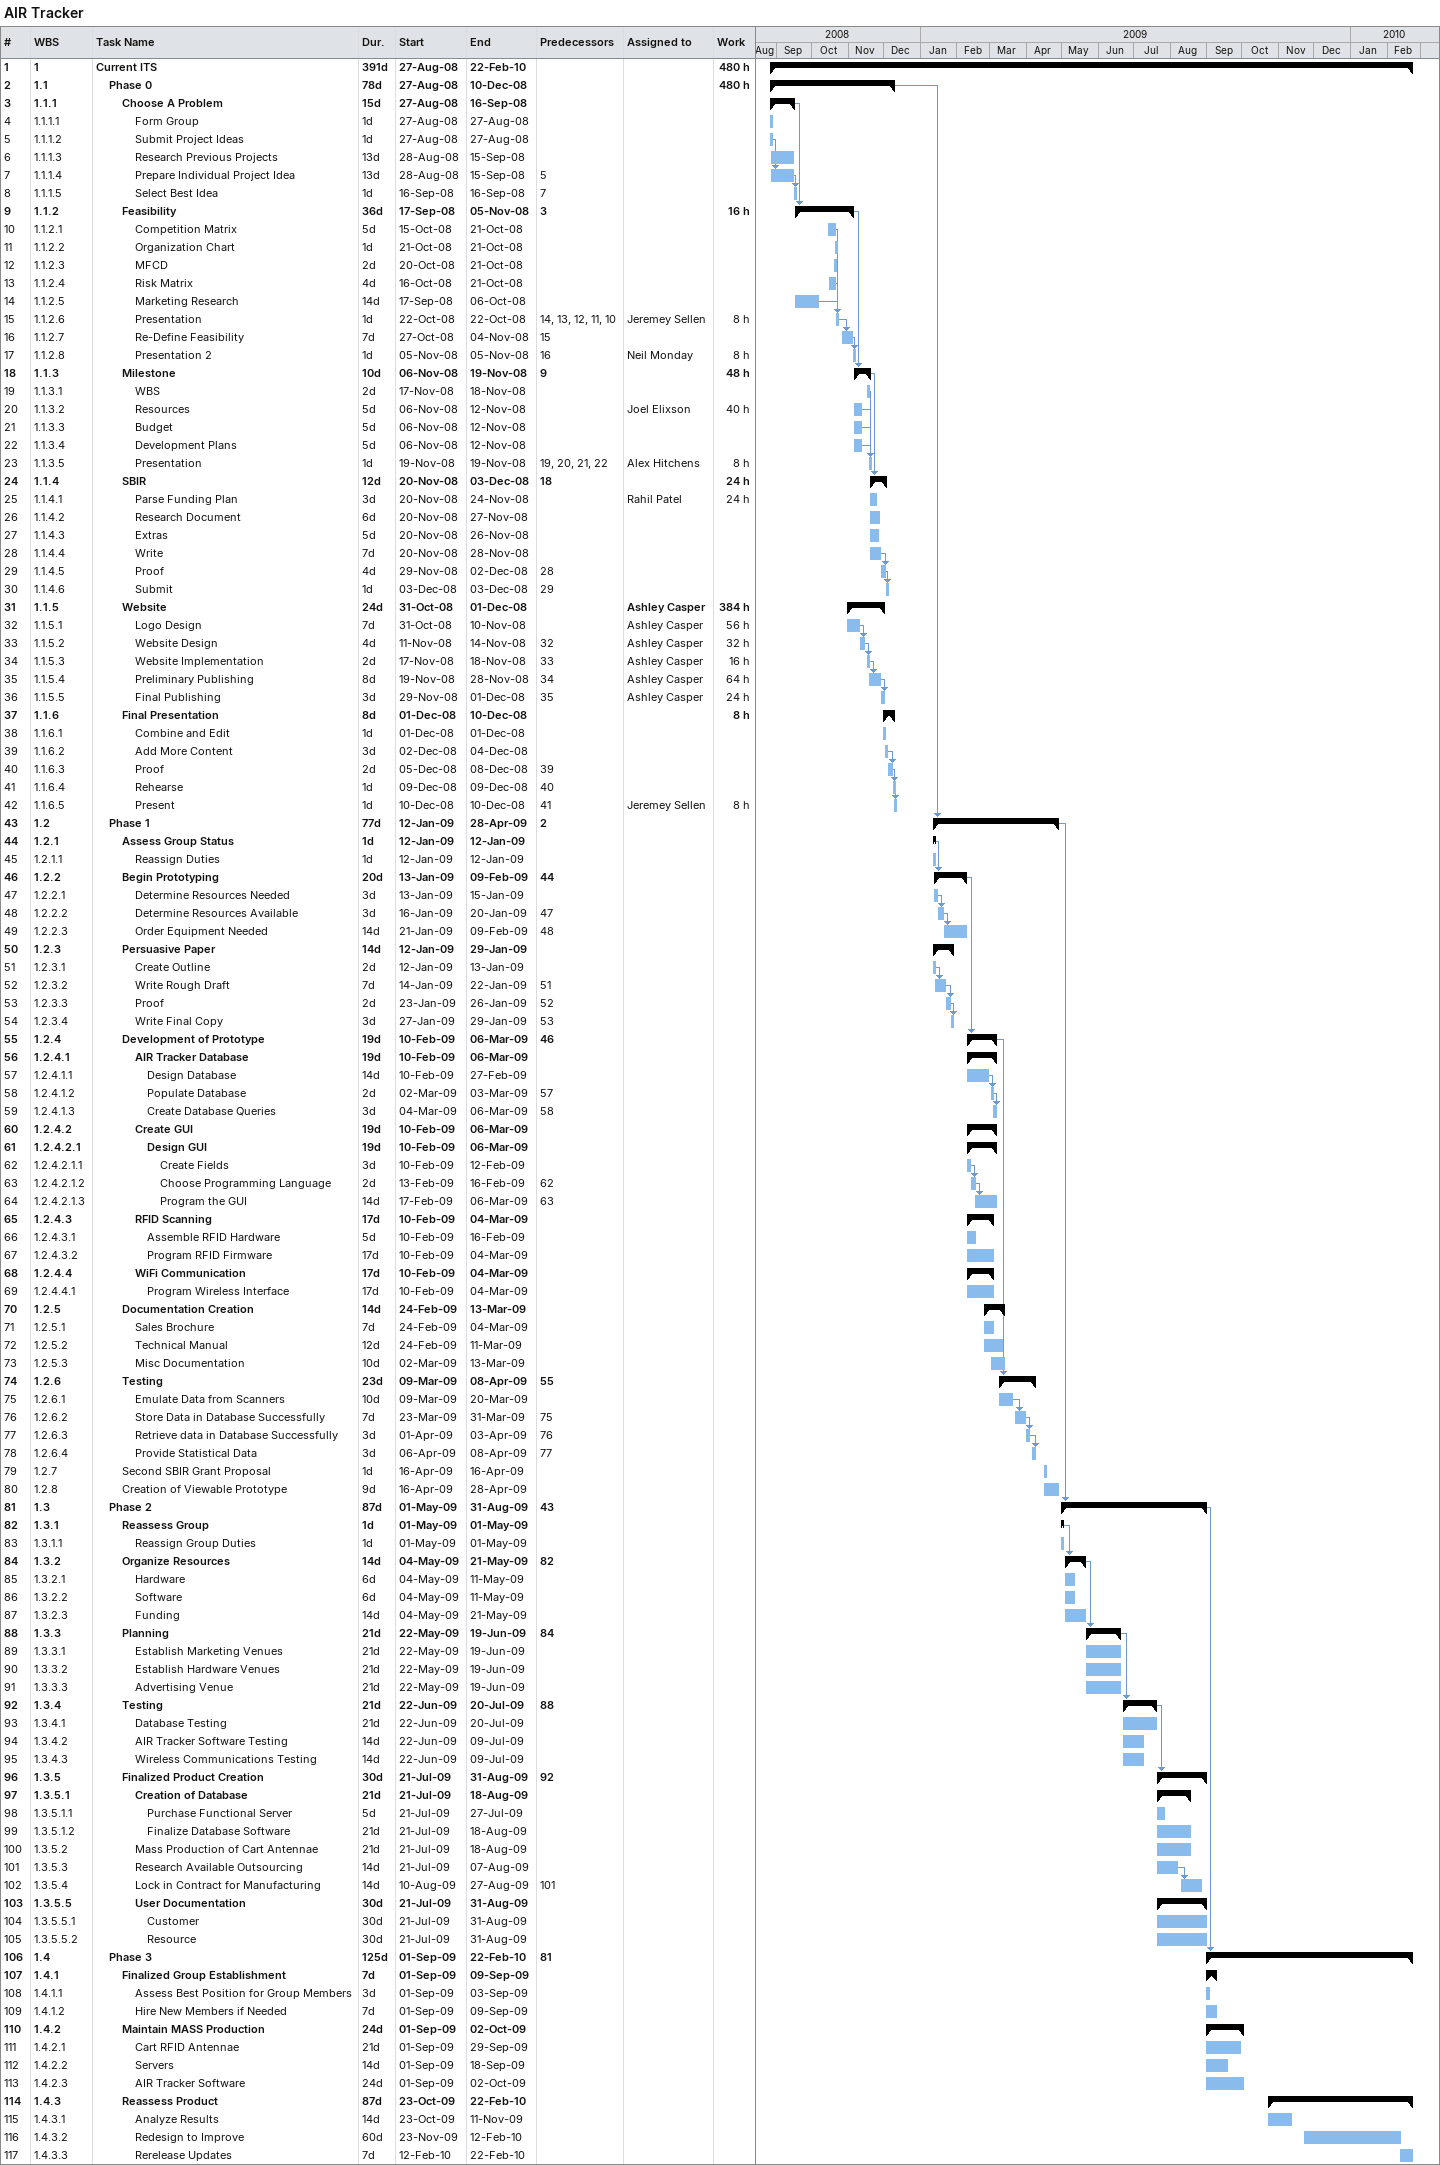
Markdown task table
AIR Tracker

| ID | WBS | Task | Duration | Start | Finish | Predecessors | Resources | Work (h) |
|---|---|---|---|---|---|---|---|---|
| 1 | 1 | **Current ITS** | 391d | 2008-08-27 | 2010-02-22 |  |  | 480 |
| 2 | 1.1 | **Phase 0** | 78d | 2008-08-27 | 2008-12-10 |  |  | 480 |
| 3 | 1.1.1 | **Choose A Problem** | 15d | 2008-08-27 | 2008-09-16 |  |  |  |
| 4 | 1.1.1.1 | Form Group | 1d | 2008-08-27 | 2008-08-27 |  |  |  |
| 5 | 1.1.1.2 | Submit Project Ideas | 1d | 2008-08-27 | 2008-08-27 |  |  |  |
| 6 | 1.1.1.3 | Research Previous Projects | 13d | 2008-08-28 | 2008-09-15 |  |  |  |
| 7 | 1.1.1.4 | Prepare Individual Project Idea | 13d | 2008-08-28 | 2008-09-15 | 5 |  |  |
| 8 | 1.1.1.5 | Select Best Idea | 1d | 2008-09-16 | 2008-09-16 | 7 |  |  |
| 9 | 1.1.2 | **Feasibility** | 36d | 2008-09-17 | 2008-11-05 | 3 |  | 16 |
| 10 | 1.1.2.1 | Competition Matrix | 5d | 2008-10-15 | 2008-10-21 |  |  |  |
| 11 | 1.1.2.2 | Organization Chart | 1d | 2008-10-21 | 2008-10-21 |  |  |  |
| 12 | 1.1.2.3 | MFCD | 2d | 2008-10-20 | 2008-10-21 |  |  |  |
| 13 | 1.1.2.4 | Risk Matrix | 4d | 2008-10-16 | 2008-10-21 |  |  |  |
| 14 | 1.1.2.5 | Marketing Research | 14d | 2008-09-17 | 2008-10-06 |  |  |  |
| 15 | 1.1.2.6 | Presentation | 1d | 2008-10-22 | 2008-10-22 | 14, 13, 12, 11, 10 | Jeremey Sellen | 8 |
| 16 | 1.1.2.7 | Re-Define Feasibility | 7d | 2008-10-27 | 2008-11-04 | 15 |  |  |
| 17 | 1.1.2.8 | Presentation 2 | 1d | 2008-11-05 | 2008-11-05 | 16 | Neil Monday | 8 |
| 18 | 1.1.3 | **Milestone** | 10d | 2008-11-06 | 2008-11-19 | 9 |  | 48 |
| 19 | 1.1.3.1 | WBS | 2d | 2008-11-17 | 2008-11-18 |  |  |  |
| 20 | 1.1.3.2 | Resources | 5d | 2008-11-06 | 2008-11-12 |  | Joel Elixson | 40 |
| 21 | 1.1.3.3 | Budget | 5d | 2008-11-06 | 2008-11-12 |  |  |  |
| 22 | 1.1.3.4 | Development Plans | 5d | 2008-11-06 | 2008-11-12 |  |  |  |
| 23 | 1.1.3.5 | Presentation | 1d | 2008-11-19 | 2008-11-19 | 19, 20, 21, 22 | Alex Hitchens | 8 |
| 24 | 1.1.4 | **SBIR** | 12d | 2008-11-20 | 2008-12-03 | 18 |  | 24 |
| 25 | 1.1.4.1 | Parse Funding Plan | 3d | 2008-11-20 | 2008-11-24 |  | Rahil Patel | 24 |
| 26 | 1.1.4.2 | Research Document | 6d | 2008-11-20 | 2008-11-27 |  |  |  |
| 27 | 1.1.4.3 | Extras | 5d | 2008-11-20 | 2008-11-26 |  |  |  |
| 28 | 1.1.4.4 | Write | 7d | 2008-11-20 | 2008-11-28 |  |  |  |
| 29 | 1.1.4.5 | Proof | 4d | 2008-11-29 | 2008-12-02 | 28 |  |  |
| 30 | 1.1.4.6 | Submit | 1d | 2008-12-03 | 2008-12-03 | 29 |  |  |
| 31 | 1.1.5 | **Website** | 24d | 2008-10-31 | 2008-12-01 |  | Ashley Casper | 384 |
| 32 | 1.1.5.1 | Logo Design | 7d | 2008-10-31 | 2008-11-10 |  | Ashley Casper | 56 |
| 33 | 1.1.5.2 | Website Design | 4d | 2008-11-11 | 2008-11-14 | 32 | Ashley Casper | 32 |
| 34 | 1.1.5.3 | Website Implementation | 2d | 2008-11-17 | 2008-11-18 | 33 | Ashley Casper | 16 |
| 35 | 1.1.5.4 | Preliminary Publishing | 8d | 2008-11-19 | 2008-11-28 | 34 | Ashley Casper | 64 |
| 36 | 1.1.5.5 | Final Publishing | 3d | 2008-11-29 | 2008-12-01 | 35 | Ashley Casper | 24 |
| 37 | 1.1.6 | **Final Presentation** | 8d | 2008-12-01 | 2008-12-10 |  |  | 8 |
| 38 | 1.1.6.1 | Combine and Edit | 1d | 2008-12-01 | 2008-12-01 |  |  |  |
| 39 | 1.1.6.2 | Add More Content | 3d | 2008-12-02 | 2008-12-04 |  |  |  |
| 40 | 1.1.6.3 | Proof | 2d | 2008-12-05 | 2008-12-08 | 39 |  |  |
| 41 | 1.1.6.4 | Rehearse | 1d | 2008-12-09 | 2008-12-09 | 40 |  |  |
| 42 | 1.1.6.5 | Present | 1d | 2008-12-10 | 2008-12-10 | 41 | Jeremey Sellen | 8 |
| 43 | 1.2 | **Phase 1** | 77d | 2009-01-12 | 2009-04-28 | 2 |  |  |
| 44 | 1.2.1 | **Assess Group Status** | 1d | 2009-01-12 | 2009-01-12 |  |  |  |
| 45 | 1.2.1.1 | Reassign Duties | 1d | 2009-01-12 | 2009-01-12 |  |  |  |
| 46 | 1.2.2 | **Begin Prototyping** | 20d | 2009-01-13 | 2009-02-09 | 44 |  |  |
| 47 | 1.2.2.1 | Determine Resources Needed | 3d | 2009-01-13 | 2009-01-15 |  |  |  |
| 48 | 1.2.2.2 | Determine Resources Available | 3d | 2009-01-16 | 2009-01-20 | 47 |  |  |
| 49 | 1.2.2.3 | Order Equipment Needed | 14d | 2009-01-21 | 2009-02-09 | 48 |  |  |
| 50 | 1.2.3 | **Persuasive Paper** | 14d | 2009-01-12 | 2009-01-29 |  |  |  |
| 51 | 1.2.3.1 | Create Outline | 2d | 2009-01-12 | 2009-01-13 |  |  |  |
| 52 | 1.2.3.2 | Write Rough Draft | 7d | 2009-01-14 | 2009-01-22 | 51 |  |  |
| 53 | 1.2.3.3 | Proof | 2d | 2009-01-23 | 2009-01-26 | 52 |  |  |
| 54 | 1.2.3.4 | Write Final Copy | 3d | 2009-01-27 | 2009-01-29 | 53 |  |  |
| 55 | 1.2.4 | **Development of Prototype** | 19d | 2009-02-10 | 2009-03-06 | 46 |  |  |
| 56 | 1.2.4.1 | **AIR Tracker Database** | 19d | 2009-02-10 | 2009-03-06 |  |  |  |
| 57 | 1.2.4.1.1 | Design Database | 14d | 2009-02-10 | 2009-02-27 |  |  |  |
| 58 | 1.2.4.1.2 | Populate Database | 2d | 2009-03-02 | 2009-03-03 | 57 |  |  |
| 59 | 1.2.4.1.3 | Create Database Queries | 3d | 2009-03-04 | 2009-03-06 | 58 |  |  |
| 60 | 1.2.4.2 | **Create GUI** | 19d | 2009-02-10 | 2009-03-06 |  |  |  |
| 61 | 1.2.4.2.1 | **Design GUI** | 19d | 2009-02-10 | 2009-03-06 |  |  |  |
| 62 | 1.2.4.2.1.1 | Create Fields | 3d | 2009-02-10 | 2009-02-12 |  |  |  |
| 63 | 1.2.4.2.1.2 | Choose Programming Language | 2d | 2009-02-13 | 2009-02-16 | 62 |  |  |
| 64 | 1.2.4.2.1.3 | Program the GUI | 14d | 2009-02-17 | 2009-03-06 | 63 |  |  |
| 65 | 1.2.4.3 | **RFID Scanning** | 17d | 2009-02-10 | 2009-03-04 |  |  |  |
| 66 | 1.2.4.3.1 | Assemble RFID Hardware | 5d | 2009-02-10 | 2009-02-16 |  |  |  |
| 67 | 1.2.4.3.2 | Program RFID Firmware | 17d | 2009-02-10 | 2009-03-04 |  |  |  |
| 68 | 1.2.4.4 | **WiFi Communication** | 17d | 2009-02-10 | 2009-03-04 |  |  |  |
| 69 | 1.2.4.4.1 | Program Wireless Interface | 17d | 2009-02-10 | 2009-03-04 |  |  |  |
| 70 | 1.2.5 | **Documentation Creation** | 14d | 2009-02-24 | 2009-03-13 |  |  |  |
| 71 | 1.2.5.1 | Sales Brochure | 7d | 2009-02-24 | 2009-03-04 |  |  |  |
| 72 | 1.2.5.2 | Technical Manual | 12d | 2009-02-24 | 2009-03-11 |  |  |  |
| 73 | 1.2.5.3 | Misc Documentation | 10d | 2009-03-02 | 2009-03-13 |  |  |  |
| 74 | 1.2.6 | **Testing** | 23d | 2009-03-09 | 2009-04-08 | 55 |  |  |
| 75 | 1.2.6.1 | Emulate Data from Scanners | 10d | 2009-03-09 | 2009-03-20 |  |  |  |
| 76 | 1.2.6.2 | Store Data in Database Successfully | 7d | 2009-03-23 | 2009-03-31 | 75 |  |  |
| 77 | 1.2.6.3 | Retrieve data in Database Successfully | 3d | 2009-04-01 | 2009-04-03 | 76 |  |  |
| 78 | 1.2.6.4 | Provide Statistical Data | 3d | 2009-04-06 | 2009-04-08 | 77 |  |  |
| 79 | 1.2.7 | Second SBIR Grant Proposal | 1d | 2009-04-16 | 2009-04-16 |  |  |  |
| 80 | 1.2.8 | Creation of Viewable Prototype | 9d | 2009-04-16 | 2009-04-28 |  |  |  |
| 81 | 1.3 | **Phase 2** | 87d | 2009-05-01 | 2009-08-31 | 43 |  |  |
| 82 | 1.3.1 | **Reassess Group** | 1d | 2009-05-01 | 2009-05-01 |  |  |  |
| 83 | 1.3.1.1 | Reassign Group Duties | 1d | 2009-05-01 | 2009-05-01 |  |  |  |
| 84 | 1.3.2 | **Organize Resources** | 14d | 2009-05-04 | 2009-05-21 | 82 |  |  |
| 85 | 1.3.2.1 | Hardware | 6d | 2009-05-04 | 2009-05-11 |  |  |  |
| 86 | 1.3.2.2 | Software | 6d | 2009-05-04 | 2009-05-11 |  |  |  |
| 87 | 1.3.2.3 | Funding | 14d | 2009-05-04 | 2009-05-21 |  |  |  |
| 88 | 1.3.3 | **Planning** | 21d | 2009-05-22 | 2009-06-19 | 84 |  |  |
| 89 | 1.3.3.1 | Establish Marketing Venues | 21d | 2009-05-22 | 2009-06-19 |  |  |  |
| 90 | 1.3.3.2 | Establish Hardware Venues | 21d | 2009-05-22 | 2009-06-19 |  |  |  |
| 91 | 1.3.3.3 | Advertising Venue | 21d | 2009-05-22 | 2009-06-19 |  |  |  |
| 92 | 1.3.4 | **Testing** | 21d | 2009-06-22 | 2009-07-20 | 88 |  |  |
| 93 | 1.3.4.1 | Database Testing | 21d | 2009-06-22 | 2009-07-20 |  |  |  |
| 94 | 1.3.4.2 | AIR Tracker Software Testing | 14d | 2009-06-22 | 2009-07-09 |  |  |  |
| 95 | 1.3.4.3 | Wireless Communications Testing | 14d | 2009-06-22 | 2009-07-09 |  |  |  |
| 96 | 1.3.5 | **Finalized Product Creation** | 30d | 2009-07-21 | 2009-08-31 | 92 |  |  |
| 97 | 1.3.5.1 | **Creation of Database** | 21d | 2009-07-21 | 2009-08-18 |  |  |  |
| 98 | 1.3.5.1.1 | Purchase Functional Server | 5d | 2009-07-21 | 2009-07-27 |  |  |  |
| 99 | 1.3.5.1.2 | Finalize Database Software | 21d | 2009-07-21 | 2009-08-18 |  |  |  |
| 100 | 1.3.5.2 | Mass Production of Cart Antennae | 21d | 2009-07-21 | 2009-08-18 |  |  |  |
| 101 | 1.3.5.3 | Research Available Outsourcing | 14d | 2009-07-21 | 2009-08-07 |  |  |  |
| 102 | 1.3.5.4 | Lock in Contract for Manufacturing | 14d | 2009-08-10 | 2009-08-27 | 101 |  |  |
| 103 | 1.3.5.5 | **User Documentation** | 30d | 2009-07-21 | 2009-08-31 |  |  |  |
| 104 | 1.3.5.5.1 | Customer | 30d | 2009-07-21 | 2009-08-31 |  |  |  |
| 105 | 1.3.5.5.2 | Resource | 30d | 2009-07-21 | 2009-08-31 |  |  |  |
| 106 | 1.4 | **Phase 3** | 125d | 2009-09-01 | 2010-02-22 | 81 |  |  |
| 107 | 1.4.1 | **Finalized Group Establishment** | 7d | 2009-09-01 | 2009-09-09 |  |  |  |
| 108 | 1.4.1.1 | Assess Best Position for Group Members | 3d | 2009-09-01 | 2009-09-03 |  |  |  |
| 109 | 1.4.1.2 | Hire New Members if Needed | 7d | 2009-09-01 | 2009-09-09 |  |  |  |
| 110 | 1.4.2 | **Maintain MASS Production** | 24d | 2009-09-01 | 2009-10-02 |  |  |  |
| 111 | 1.4.2.1 | Cart RFID Antennae | 21d | 2009-09-01 | 2009-09-29 |  |  |  |
| 112 | 1.4.2.2 | Servers | 14d | 2009-09-01 | 2009-09-18 |  |  |  |
| 113 | 1.4.2.3 | AIR Tracker Software | 24d | 2009-09-01 | 2009-10-02 |  |  |  |
| 114 | 1.4.3 | **Reassess Product** | 87d | 2009-10-23 | 2010-02-22 |  |  |  |
| 115 | 1.4.3.1 | Analyze Results | 14d | 2009-10-23 | 2009-11-11 |  |  |  |
| 116 | 1.4.3.2 | Redesign to Improve | 60d | 2009-11-23 | 2010-02-12 |  |  |  |
| 117 | 1.4.3.3 | Rerelease Updates | 7d | 2010-02-12 | 2010-02-22 |  |  |  |
